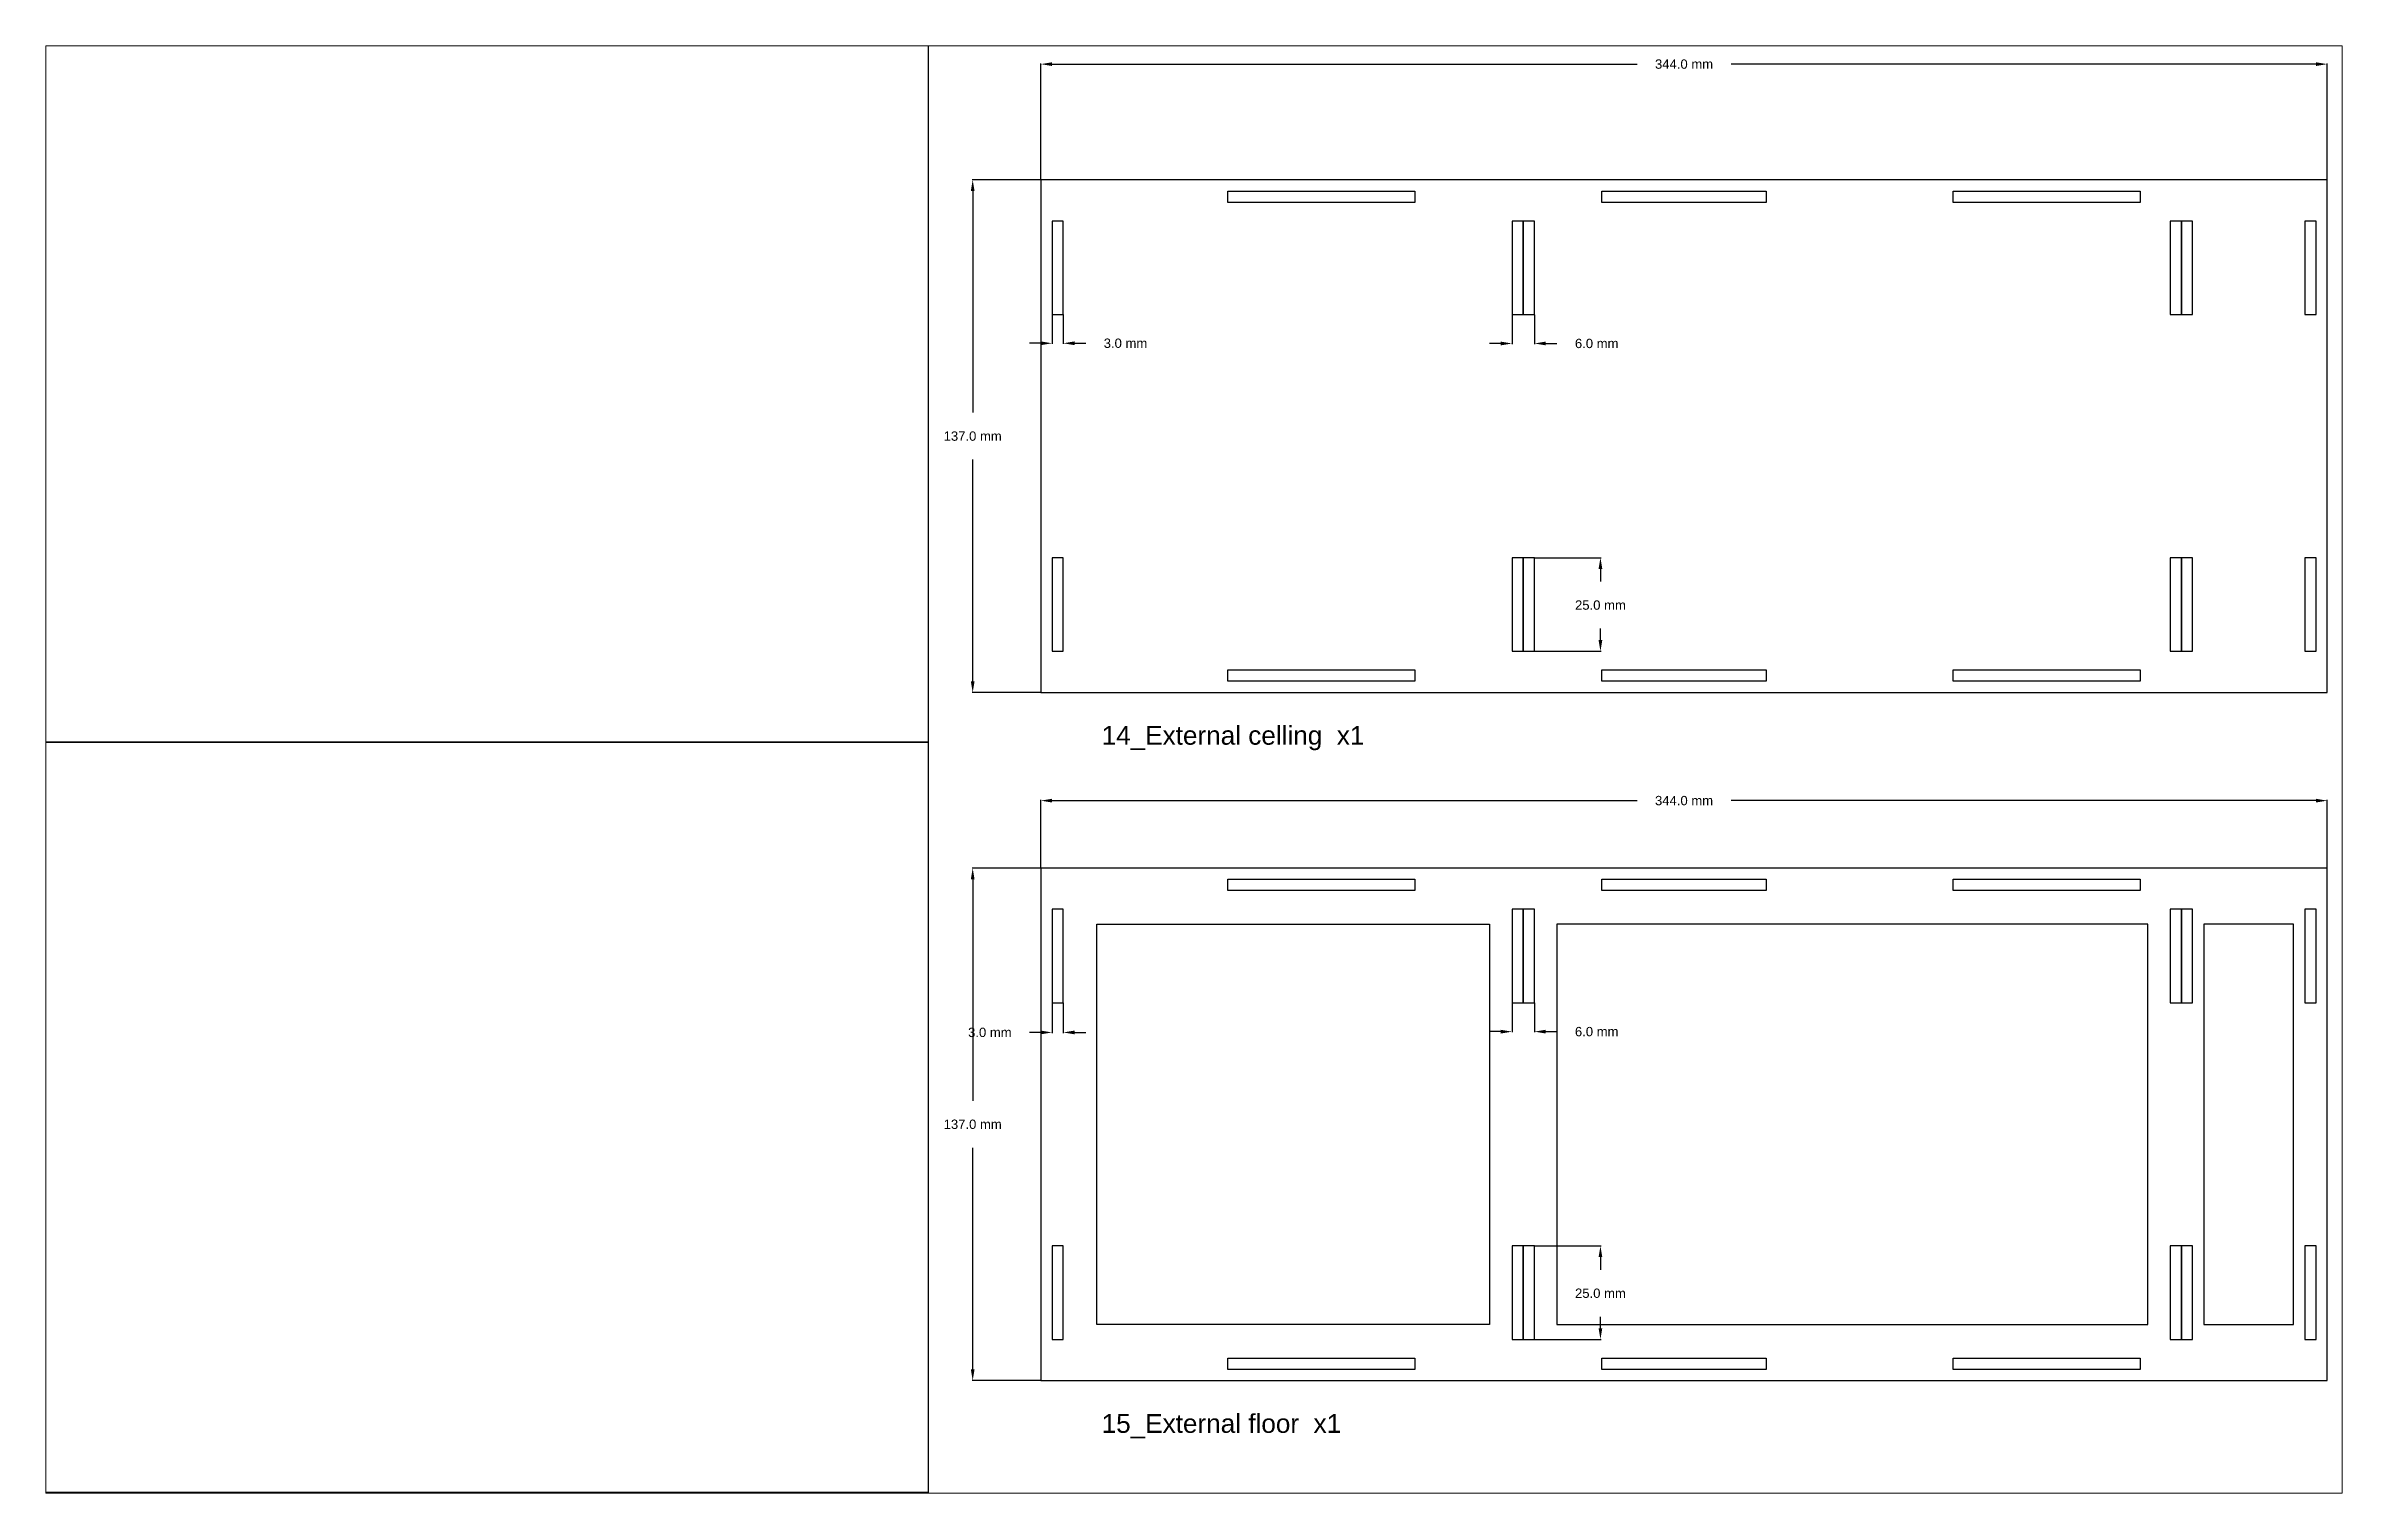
# Paper-space layout 'Layout10' of a CAD drawing. Header units: millimetres. Extents: x -17.5 to 27.8, y -5 to 23.5.
# The model-space entities are those that its viewports show. They can reach past a viewport. Long polylines and large blocks are cut down to what shows.
import ezdxf

# ---------------------------------------------------------------- set-up
doc = ezdxf.new("R2010")
doc.units = ezdxf.units.MM
doc.header["$MEASUREMENT"] = 0
doc.layers.add('2.0_Components + Annotation', color=7, linetype='Continuous')
doc.layers.add('2.1_Components', color=7, linetype='Continuous')
doc.styles.get("Standard").update_dxf_attribs({"font": 'arial.ttf'})
doc.dimstyles.get("Standard").update_dxf_attribs({"dimtxt": 0.18, "dimasz": 0.18, "dimexe": 0.18, "dimexo": 0.0625, "dimgap": 0.09, "dimtad": 0, "dimtih": 1, "dimtoh": 1, "dimdec": 4, "dimzin": 0, "dimdsep": 46, "dimtxsty": 'Standard', "dimcen": 0.09, "dimadec": 0, "dimazin": 0, "dimtfac": 1, "dimtdec": 4, "dimtofl": 0, "dimtmove": 0, "dimatfit": 3, "dimfxl": 0, "dimtolj": 1, "dimtzin": 0, "dimarcsym": 0})
picture_1 = doc.add_image_def('image18.jpg', size_in_pixel=(1247, 758))
picture_2 = doc.add_image_def('image19.jpg', size_in_pixel=(1247, 758))

# ---------------------------------------------------------------- blocks, each defined once
blk = doc.blocks.new('*D73')
at = {"layer": '2.0_Components + Annotation', "color": 0, "lineweight": -2}
for p, q in [((2080179.55, 147166.9), (2080161.21, 147166.9)), ((2080161.39, 147163.9), (2080161.39, 147104.68)), ((2080161.39, 147032.9), (2080161.39, 147092.12)), ((2080179.55, 147029.9), (2080161.21, 147029.9))]:
    blk.add_line(p, q, dxfattribs=at)
at = {"layer": '2.0_Components + Annotation', "color": 0}
for points in [[(2080160.89, 147163.9), (2080161.89, 147163.9), (2080161.39, 147166.9)], [(2080160.89, 147032.9), (2080161.89, 147032.9), (2080161.39, 147029.9)]]:
    blk.add_solid(points, dxfattribs=at)
at = {"layer": 'Defpoints', "color": 0}
for p in [(2080179.62, 147166.9), (2080161.39, 147029.9), (2080179.62, 147029.9)]:
    blk.add_point(p, dxfattribs=at)
at = {"layer": '2.0_Components + Annotation', "color": 0, "insert": (2080161.39, 147098.4), "char_height": 2.5, "attachment_point": 5}
blk.add_mtext('\\A1;137.0 mm', dxfattribs=at)
blk = doc.blocks.new('*D74')
at = {"layer": '2.0_Components + Annotation', "color": 0, "lineweight": -2}
for p, q in [((2080179.62, 147166.9), (2080179.62, 147198.02)), ((2080182.62, 147197.84), (2080339.04, 147197.84)), ((2080520.62, 147197.84), (2080364.19, 147197.84)), ((2080523.62, 147166.9), (2080523.62, 147198.02))]:
    blk.add_line(p, q, dxfattribs=at)
at = {"layer": '2.0_Components + Annotation', "color": 0}
for points in [[(2080182.62, 147198.34), (2080182.62, 147197.34), (2080179.62, 147197.84)], [(2080520.62, 147198.34), (2080520.62, 147197.34), (2080523.62, 147197.84)]]:
    blk.add_solid(points, dxfattribs=at)
at = {"layer": 'Defpoints', "color": 0}
for p in [(2080179.62, 147197.84), (2080179.62, 147166.84), (2080523.62, 147166.84)]:
    blk.add_point(p, dxfattribs=at)
at = {"layer": '2.0_Components + Annotation', "color": 0, "insert": (2080351.62, 147197.84), "char_height": 2.5, "attachment_point": 5}
blk.add_mtext('\\A1;344.0 mm', dxfattribs=at)
blk = doc.blocks.new('*D75')
at = {"layer": '2.0_Components + Annotation', "color": 0, "lineweight": -2}
for p, q in [((2080311.62, 147065.9), (2080329.44, 147065.9)), ((2080329.26, 147062.9), (2080329.26, 147059.51)), ((2080329.26, 147043.9), (2080329.26, 147046.96)), ((2080311.62, 147040.9), (2080329.44, 147040.9))]:
    blk.add_line(p, q, dxfattribs=at)
at = {"layer": '2.0_Components + Annotation', "color": 0}
for points in [[(2080328.76, 147062.9), (2080329.76, 147062.9), (2080329.26, 147065.9)], [(2080328.76, 147043.9), (2080329.76, 147043.9), (2080329.26, 147040.9)]]:
    blk.add_solid(points, dxfattribs=at)
at = {"layer": 'Defpoints', "color": 0}
for p in [(2080311.55, 147065.9), (2080329.26, 147065.9), (2080311.55, 147040.9)]:
    blk.add_point(p, dxfattribs=at)
at = {"layer": '2.0_Components + Annotation', "color": 0, "insert": (2080329.26, 147053.23), "char_height": 2.5, "attachment_point": 5}
blk.add_mtext('\\A1;25.0 mm', dxfattribs=at)
blk = doc.blocks.new('*D76')
at = {"layer": '2.0_Components + Annotation', "color": 0, "lineweight": -2}
for p, q in [((2080305.62, 147130.84), (2080305.62, 147122.99)), ((2080311.62, 147130.84), (2080311.62, 147122.99)), ((2080302.62, 147123.17), (2080299.62, 147123.17)), ((2080314.62, 147123.17), (2080317.62, 147123.17))]:
    blk.add_line(p, q, dxfattribs=at)
at = {"layer": '2.0_Components + Annotation', "color": 0}
for points in [[(2080302.62, 147123.67), (2080302.62, 147122.67), (2080305.62, 147123.17)], [(2080314.62, 147123.67), (2080314.62, 147122.67), (2080311.62, 147123.17)]]:
    blk.add_solid(points, dxfattribs=at)
at = {"layer": 'Defpoints', "color": 0}
for p in [(2080305.62, 147130.9), (2080311.62, 147130.9), (2080311.62, 147123.17)]:
    blk.add_point(p, dxfattribs=at)
at = {"layer": '2.0_Components + Annotation', "color": 0, "insert": (2080328.26, 147123.17), "char_height": 2.5, "attachment_point": 5}
blk.add_mtext('\\A1;6.0 mm', dxfattribs=at)
blk = doc.blocks.new('*D77')
at = {"layer": '2.0_Components + Annotation', "color": 0, "lineweight": -2}
for p, q in [((2080182.62, 147130.9), (2080182.62, 147123.05)), ((2080185.62, 147130.9), (2080185.62, 147123.05)), ((2080179.62, 147123.23), (2080176.62, 147123.23)), ((2080188.62, 147123.23), (2080191.62, 147123.23))]:
    blk.add_line(p, q, dxfattribs=at)
at = {"layer": '2.0_Components + Annotation', "color": 0}
for points in [[(2080179.62, 147123.73), (2080179.62, 147122.73), (2080182.62, 147123.23)], [(2080188.62, 147123.73), (2080188.62, 147122.73), (2080185.62, 147123.23)]]:
    blk.add_solid(points, dxfattribs=at)
at = {"layer": 'Defpoints', "color": 0}
for p in [(2080182.62, 147130.96), (2080185.62, 147130.96), (2080185.62, 147123.23)]:
    blk.add_point(p, dxfattribs=at)
at = {"layer": '2.0_Components + Annotation', "color": 0, "insert": (2080202.25, 147123.23), "char_height": 2.5, "attachment_point": 5}
blk.add_mtext('\\A1;3.0 mm', dxfattribs=at)
blk = doc.blocks.new('*D78')
at = {"layer": '2.0_Components + Annotation', "color": 0, "lineweight": -2}
for p, q in [((2080179.55, 146982.95), (2080161.21, 146982.95)), ((2080161.39, 146979.95), (2080161.39, 146920.73)), ((2080161.39, 146848.95), (2080161.39, 146908.17)), ((2080179.55, 146845.95), (2080161.21, 146845.95))]:
    blk.add_line(p, q, dxfattribs=at)
at = {"layer": '2.0_Components + Annotation', "color": 0}
for points in [[(2080160.89, 146979.95), (2080161.89, 146979.95), (2080161.39, 146982.95)], [(2080160.89, 146848.95), (2080161.89, 146848.95), (2080161.39, 146845.95)]]:
    blk.add_solid(points, dxfattribs=at)
at = {"layer": 'Defpoints', "color": 0}
for p in [(2080179.62, 146982.95), (2080161.39, 146845.95), (2080179.62, 146845.95)]:
    blk.add_point(p, dxfattribs=at)
at = {"layer": '2.0_Components + Annotation', "color": 0, "insert": (2080161.39, 146914.45), "char_height": 2.5, "attachment_point": 5}
blk.add_mtext('\\A1;137.0 mm', dxfattribs=at)
blk = doc.blocks.new('*D79')
at = {"layer": '2.0_Components + Annotation', "color": 0, "lineweight": -2}
for p, q in [((2080179.62, 146982.95), (2080179.62, 147001.15)), ((2080182.62, 147000.97), (2080339.04, 147000.97)), ((2080520.62, 147000.97), (2080364.19, 147000.97)), ((2080523.62, 146982.95), (2080523.62, 147001.15))]:
    blk.add_line(p, q, dxfattribs=at)
at = {"layer": '2.0_Components + Annotation', "color": 0}
for points in [[(2080182.62, 147001.47), (2080182.62, 147000.47), (2080179.62, 147000.97)], [(2080520.62, 147001.47), (2080520.62, 147000.47), (2080523.62, 147000.97)]]:
    blk.add_solid(points, dxfattribs=at)
at = {"layer": 'Defpoints', "color": 0}
for p in [(2080179.62, 147000.97), (2080179.62, 146982.89), (2080523.62, 146982.89)]:
    blk.add_point(p, dxfattribs=at)
at = {"layer": '2.0_Components + Annotation', "color": 0, "insert": (2080351.62, 147000.97), "char_height": 2.5, "attachment_point": 5}
blk.add_mtext('\\A1;344.0 mm', dxfattribs=at)
blk = doc.blocks.new('*D80')
at = {"layer": '2.0_Components + Annotation', "color": 0, "lineweight": -2}
for p, q in [((2080311.62, 146881.95), (2080329.44, 146881.95)), ((2080329.26, 146878.95), (2080329.26, 146875.56)), ((2080329.26, 146859.95), (2080329.26, 146863.01)), ((2080311.62, 146856.95), (2080329.44, 146856.95))]:
    blk.add_line(p, q, dxfattribs=at)
at = {"layer": '2.0_Components + Annotation', "color": 0}
for points in [[(2080328.76, 146878.95), (2080329.76, 146878.95), (2080329.26, 146881.95)], [(2080328.76, 146859.95), (2080329.76, 146859.95), (2080329.26, 146856.95)]]:
    blk.add_solid(points, dxfattribs=at)
at = {"layer": 'Defpoints', "color": 0}
for p in [(2080311.55, 146881.95), (2080329.26, 146881.95), (2080311.55, 146856.95)]:
    blk.add_point(p, dxfattribs=at)
at = {"layer": '2.0_Components + Annotation', "color": 0, "insert": (2080329.26, 146869.28), "char_height": 2.5, "attachment_point": 5}
blk.add_mtext('\\A1;25.0 mm', dxfattribs=at)
blk = doc.blocks.new('*D81')
at = {"layer": '2.0_Components + Annotation', "color": 0, "lineweight": -2}
for p, q in [((2080305.62, 146946.89), (2080305.62, 146939.04)), ((2080311.62, 146946.89), (2080311.62, 146939.04)), ((2080302.62, 146939.22), (2080299.62, 146939.22)), ((2080314.62, 146939.22), (2080317.62, 146939.22))]:
    blk.add_line(p, q, dxfattribs=at)
at = {"layer": '2.0_Components + Annotation', "color": 0}
for points in [[(2080302.62, 146939.72), (2080302.62, 146938.72), (2080305.62, 146939.22)], [(2080314.62, 146939.72), (2080314.62, 146938.72), (2080311.62, 146939.22)]]:
    blk.add_solid(points, dxfattribs=at)
at = {"layer": 'Defpoints', "color": 0}
for p in [(2080305.62, 146946.95), (2080311.62, 146946.95), (2080311.62, 146939.22)]:
    blk.add_point(p, dxfattribs=at)
at = {"layer": '2.0_Components + Annotation', "color": 0, "insert": (2080328.26, 146939.22), "char_height": 2.5, "attachment_point": 5}
blk.add_mtext('\\A1;6.0 mm', dxfattribs=at)
blk = doc.blocks.new('*D82')
at = {"layer": '2.0_Components + Annotation', "color": 0, "lineweight": -2}
for p, q in [((2080182.62, 146946.95), (2080182.62, 146938.83)), ((2080185.62, 146946.95), (2080185.62, 146938.83)), ((2080179.62, 146939.01), (2080176.62, 146939.01)), ((2080188.62, 146939.01), (2080191.62, 146939.01))]:
    blk.add_line(p, q, dxfattribs=at)
at = {"layer": '2.0_Components + Annotation', "color": 0}
for points in [[(2080179.62, 146939.51), (2080179.62, 146938.51), (2080182.62, 146939.01)], [(2080188.62, 146939.51), (2080188.62, 146938.51), (2080185.62, 146939.01)]]:
    blk.add_solid(points, dxfattribs=at)
at = {"layer": 'Defpoints', "color": 0}
for p in [(2080182.62, 146947.01), (2080185.62, 146947.01), (2080185.62, 146939.01)]:
    blk.add_point(p, dxfattribs=at)
at = {"layer": '2.0_Components + Annotation', "color": 0, "insert": (2080165.98, 146939.01), "char_height": 2.5, "attachment_point": 5}
blk.add_mtext('\\A1;3.0 mm', dxfattribs=at)

msp = doc.modelspace()

# ---------------------------------------------------------------- linework, layer by layer
at = {"layer": '2.0_Components + Annotation'}
for points in [[(2080179.62, 147166.9), (2080179.62, 147029.9), (2080523.62, 147029.9), (2080523.62, 147166.9), (2080179.62, 147166.9)], [(2080229.62, 147163.9), (2080279.62, 147163.9), (2080279.62, 147160.9), (2080229.62, 147160.9)], [(2080329.62, 147163.9), (2080373.62, 147163.9), (2080373.62, 147160.9), (2080329.62, 147160.9)], [(2080423.62, 147163.9), (2080473.62, 147163.9), (2080473.62, 147160.9), (2080423.62, 147160.9)], [(2080182.62, 147130.9), (2080185.62, 147130.9), (2080185.62, 147155.9), (2080182.62, 147155.9), (2080182.62, 147130.9)], [(2080305.62, 147130.9), (2080308.62, 147130.9), (2080308.62, 147155.9), (2080305.62, 147155.9), (2080305.62, 147130.9)], [(2080308.62, 147130.9), (2080311.62, 147130.9), (2080311.62, 147155.9), (2080308.62, 147155.9), (2080308.62, 147130.9)], [(2080481.62, 147130.9), (2080484.62, 147130.9), (2080484.62, 147155.9), (2080481.62, 147155.9), (2080481.62, 147130.9)], [(2080484.62, 147130.9), (2080487.62, 147130.9), (2080487.62, 147155.9), (2080484.62, 147155.9), (2080484.62, 147130.9)], [(2080517.62, 147130.9), (2080520.62, 147130.9), (2080520.62, 147155.9), (2080517.62, 147155.9), (2080517.62, 147130.9)], [(2080182.62, 147040.9), (2080185.62, 147040.9), (2080185.62, 147065.9), (2080182.62, 147065.9), (2080182.62, 147040.9)], [(2080305.62, 147040.9), (2080308.62, 147040.9), (2080308.62, 147065.9), (2080305.62, 147065.9), (2080305.62, 147040.9)], [(2080308.62, 147040.9), (2080311.62, 147040.9), (2080311.62, 147065.9), (2080308.62, 147065.9), (2080308.62, 147040.9)], [(2080481.62, 147040.9), (2080484.62, 147040.9), (2080484.62, 147065.9), (2080481.62, 147065.9), (2080481.62, 147040.9)], [(2080484.62, 147040.9), (2080487.62, 147040.9), (2080487.62, 147065.9), (2080484.62, 147065.9), (2080484.62, 147040.9)], [(2080517.62, 147040.9), (2080520.62, 147040.9), (2080520.62, 147065.9), (2080517.62, 147065.9), (2080517.62, 147040.9)], [(2080229.62, 147035.9), (2080279.62, 147035.9), (2080279.62, 147032.9), (2080229.62, 147032.9)], [(2080329.62, 147035.9), (2080373.62, 147035.9), (2080373.62, 147032.9), (2080329.62, 147032.9)], [(2080423.62, 147035.9), (2080473.62, 147035.9), (2080473.62, 147032.9), (2080423.62, 147032.9)], [(2080179.62, 146982.95), (2080179.62, 146845.95), (2080523.62, 146845.95), (2080523.62, 146982.95), (2080179.62, 146982.95)], [(2080229.62, 146979.95), (2080279.62, 146979.95), (2080279.62, 146976.95), (2080229.62, 146976.95)], [(2080329.62, 146979.95), (2080373.62, 146979.95), (2080373.62, 146976.95), (2080329.62, 146976.95)], [(2080423.62, 146979.95), (2080473.62, 146979.95), (2080473.62, 146976.95), (2080423.62, 146976.95)], [(2080182.62, 146946.95), (2080185.62, 146946.95), (2080185.62, 146971.95), (2080182.62, 146971.95), (2080182.62, 146946.95)], [(2080305.62, 146946.95), (2080308.62, 146946.95), (2080308.62, 146971.95), (2080305.62, 146971.95), (2080305.62, 146946.95)], [(2080308.62, 146946.95), (2080311.62, 146946.95), (2080311.62, 146971.95), (2080308.62, 146971.95), (2080308.62, 146946.95)], [(2080481.62, 146946.95), (2080484.62, 146946.95), (2080484.62, 146971.95), (2080481.62, 146971.95), (2080481.62, 146946.95)], [(2080484.62, 146946.95), (2080487.62, 146946.95), (2080487.62, 146971.95), (2080484.62, 146971.95), (2080484.62, 146946.95)], [(2080517.62, 146946.95), (2080520.62, 146946.95), (2080520.62, 146971.95), (2080517.62, 146971.95), (2080517.62, 146946.95)], [(2080194.62, 146860.95), (2080194.62, 146967.95), (2080299.62, 146967.95), (2080299.62, 146860.95)], [(2080475.62, 146860.95), (2080475.62, 146967.95), (2080317.62, 146967.95), (2080317.62, 146860.95)], [(2080490.62, 146860.95), (2080514.62, 146860.95), (2080514.62, 146967.95), (2080490.62, 146967.95)], [(2080182.62, 146856.95), (2080185.62, 146856.95), (2080185.62, 146881.95), (2080182.62, 146881.95), (2080182.62, 146856.95)], [(2080305.62, 146856.95), (2080308.62, 146856.95), (2080308.62, 146881.95), (2080305.62, 146881.95), (2080305.62, 146856.95)], [(2080308.62, 146856.95), (2080311.62, 146856.95), (2080311.62, 146881.95), (2080308.62, 146881.95), (2080308.62, 146856.95)], [(2080481.62, 146856.95), (2080484.62, 146856.95), (2080484.62, 146881.95), (2080481.62, 146881.95), (2080481.62, 146856.95)], [(2080484.62, 146856.95), (2080487.62, 146856.95), (2080487.62, 146881.95), (2080484.62, 146881.95), (2080484.62, 146856.95)], [(2080517.62, 146856.95), (2080520.62, 146856.95), (2080520.62, 146881.95), (2080517.62, 146881.95), (2080517.62, 146856.95)], [(2080229.62, 146851.95), (2080279.62, 146851.95), (2080279.62, 146848.95), (2080229.62, 146848.95)], [(2080329.62, 146851.95), (2080373.62, 146851.95), (2080373.62, 146848.95), (2080329.62, 146848.95)], [(2080423.62, 146851.95), (2080473.62, 146851.95), (2080473.62, 146848.95), (2080423.62, 146848.95)]]:
    msp.add_lwpolyline(points, close=True, dxfattribs=at)

# ---------------------------------------------------------------- texts
at = {"layer": '2.0_Components + Annotation', "char_height": 5, "attachment_point": 1}
for s, insert in [('14_External celling  x1  ', (2080195.87, 147020.92)), ('15_External floor  x1  ', (2080195.87, 146836.98))]:
    msp.add_mtext_dynamic_manual_height_columns(s, width=109.7056, gutter_width=301.89, heights=[4.98], dxfattribs=dict(at, insert=insert))

# ---------------------------------------------------------------- dimensions: what is measured, and where the dimension line sits
at = {"layer": '2.0_Components + Annotation'}
for base, p1, p2, picture, middle in [((2080179.62, 147197.84), (2080523.62, 147166.84), (2080179.62, 147166.84), '*D74', (2080351.62, 147197.84)), ((2080185.62, 147123.23), (2080182.62, 147130.96), (2080185.62, 147130.96), '*D77', (2080202.25, 147123.23)), ((2080311.62, 147123.17), (2080305.62, 147130.9), (2080311.62, 147130.9), '*D76', (2080328.26, 147123.17)), ((2080311.62, 146939.22), (2080305.62, 146946.95), (2080311.62, 146946.95), '*D81', (2080328.26, 146939.22))]:
    dim = msp.add_linear_dim(base=base, p1=p1, p2=p2, dimstyle='Standard', override={"dimtxt": 2.5, "dimasz": 3, "dimgap": 5, "dimdec": 1, "dimpost": ' mm'}, dxfattribs=at)
    dim.commit()
    dim.dimension.update_dxf_attribs({"geometry": picture, "text_midpoint": middle})
for base, p1, p2, picture, middle in [((2080161.39, 147029.9), (2080179.62, 147166.9), (2080179.62, 147029.9), '*D73', (2080161.39, 147098.4)), ((2080329.26, 147065.9), (2080311.55, 147040.9), (2080311.55, 147065.9), '*D75', (2080329.26, 147053.23)), ((2080161.39, 146845.95), (2080179.62, 146982.95), (2080179.62, 146845.95), '*D78', (2080161.39, 146914.45)), ((2080329.26, 146881.95), (2080311.55, 146856.95), (2080311.55, 146881.95), '*D80', (2080329.26, 146869.28))]:
    dim = msp.add_linear_dim(base=base, p1=p1, p2=p2, angle=90, dimstyle='Standard', override={"dimtxt": 2.5, "dimasz": 3, "dimgap": 5, "dimdec": 1, "dimpost": ' mm'}, dxfattribs=at)
    dim.commit()
    dim.dimension.update_dxf_attribs({"geometry": picture, "text_midpoint": middle, "dimtype": 160})
for base, p1, p2, picture, middle in [((2080179.62, 147000.97), (2080523.62, 146982.89), (2080179.62, 146982.89), '*D79', (2080351.62, 147000.97)), ((2080185.62, 146939.01), (2080182.62, 146947.01), (2080185.62, 146947.01), '*D82', (2080165.98, 146939.01))]:
    dim = msp.add_linear_dim(base=base, p1=p1, p2=p2, dimstyle='Standard', override={"dimtxt": 2.5, "dimasz": 3, "dimgap": 5, "dimdec": 1, "dimpost": ' mm'}, dxfattribs=at)
    dim.commit()
    dim.dimension.update_dxf_attribs({"geometry": picture, "text_midpoint": middle, "dimtype": 160})

# ---------------------------------------------------------------- pictures from other files: only their frames are drawn
at = {"layer": '2.1_Components'}
image = msp.add_image(picture_1, insert=(2079819.56, 147016.58), size_in_units=(329.94, 200.55), dxfattribs=at)
image.dxf.flags = 7
image = msp.add_image(picture_2, insert=(2079819.56, 146816.02), size_in_units=(329.94, 200.55), dxfattribs=at)
image.dxf.flags = 7

psp = doc.layouts.new('Layout10')

# ---------------------------------------------------------------- viewports
at = {"layer": '2.1_Components', "color": 18, "view_target_point": (2080220.569, 147003.075)}
psp.add_viewport(center=(5.157, 9.275), size=(45.258, 28.51151), view_center_point=(0, 6.215), view_height=386.82338, dxfattribs=at)

doc.saveas('drawing.dxf')
